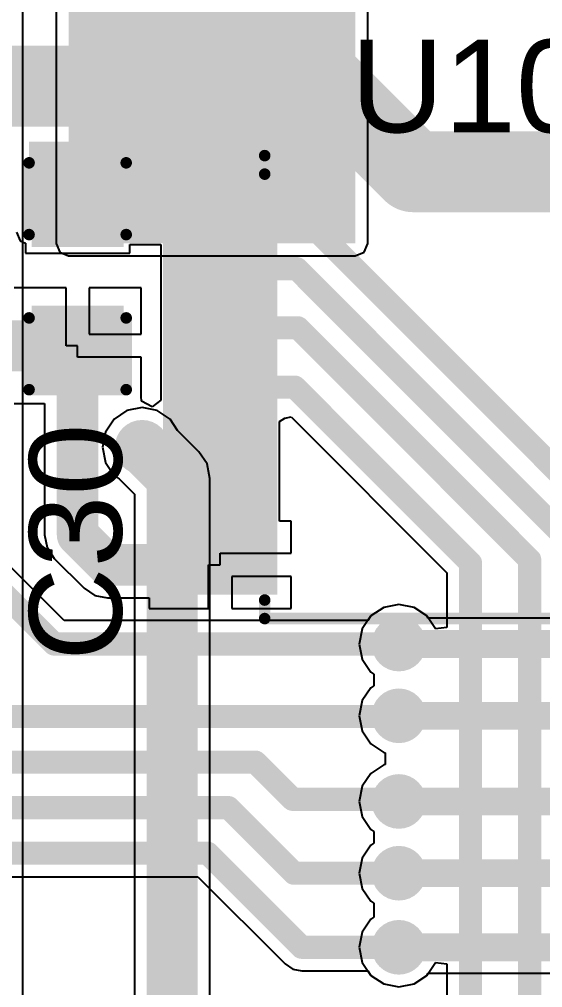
# Model space of a CAD drawing. Header units: millimetres. Extents: x -0.26 to 4.68, y -0.29 to 2.93.
# Drawn here: x 3.3547 to 3.581, y 1.4315 to 1.8498 of the extents above; entities that cross this region are included whole.
import ezdxf

# ---------------------------------------------------------------- set-up
doc = ezdxf.new("R2010")
doc.units = ezdxf.units.MM
doc.header["$MEASUREMENT"] = 0
for name, color, linetype in [('BottomLayer', 5, 'Continuous'), ('BottomSolder', 6, 'Continuous'), ('TopLayer', 1, 'Continuous'), ('TopOverlay', 2, 'Continuous'), ('TopPaste', 8, 'Continuous'), ('TopSolder', 216, 'Continuous'), ('ViaHoleLayer', 16, 'Continuous')]:
    doc.layers.add(name, color=color, linetype=linetype)
doc.styles.add('Arial', font='', dxfattribs={"height": 0.2})
doc.styles.get('Arial').set_extended_font_data('Arial')

# ---------------------------------------------------------------- blocks, each defined once
blk = doc.blocks.new('14_TSSOP_23')
at = {"layer": 'TopLayer'}
for points in [[(-0.12992, 0.08563), (-0.08858, 0.08563), (-0.08858, 0.06791), (-0.12992, 0.06791)], [(0.08858, 0.08563), (0.12992, 0.08563), (0.12992, 0.06791), (0.08858, 0.06791)], [(-0.12992, 0.06004), (-0.08858, 0.06004), (-0.08858, 0.04232), (-0.12992, 0.04232)], [(0.08858, 0.06004), (0.12992, 0.06004), (0.12992, 0.04232), (0.08858, 0.04232)], [(-0.12992, 0.03445), (-0.08858, 0.03445), (-0.08858, 0.01673), (-0.12992, 0.01673)], [(0.08858, 0.03445), (0.12992, 0.03445), (0.12992, 0.01673), (0.08858, 0.01673)], [(-0.12992, 0.00886), (-0.08858, 0.00886), (-0.08858, -0.00886), (-0.12992, -0.00886)], [(0.08858, 0.00886), (0.12992, 0.00886), (0.12992, -0.00886), (0.08858, -0.00886)], [(-0.12992, -0.01673), (-0.08858, -0.01673), (-0.08858, -0.03445), (-0.12992, -0.03445)], [(0.08858, -0.01673), (0.12992, -0.01673), (0.12992, -0.03445), (0.08858, -0.03445)], [(-0.12992, -0.04232), (-0.08858, -0.04232), (-0.08858, -0.06004), (-0.12992, -0.06004)], [(0.08858, -0.04232), (0.12992, -0.04232), (0.12992, -0.06004), (0.08858, -0.06004)], [(-0.12992, -0.06791), (-0.08858, -0.06791), (-0.08858, -0.08563), (-0.12992, -0.08563)], [(0.08858, -0.06791), (0.12992, -0.06791), (0.12992, -0.08563), (0.08858, -0.08563)]]:
    blk.add_hatch(color=1, dxfattribs=at).paths.add_polyline_path(points)
at = {"layer": 'TopOverlay'}
blk.add_hatch(color=2, dxfattribs=at).paths.add_polyline_path([(-0.084, 0.068), (-0.073, 0.068), (-0.073, 0.086), (-0.084, 0.086)])
at = {"layer": 'TopPaste'}
for points in [[(-0.12992, 0.08563), (-0.08858, 0.08563), (-0.08858, 0.06791), (-0.12992, 0.06791)], [(0.08858, 0.08563), (0.12992, 0.08563), (0.12992, 0.06791), (0.08858, 0.06791)], [(-0.12992, 0.06004), (-0.08858, 0.06004), (-0.08858, 0.04232), (-0.12992, 0.04232)], [(0.08858, 0.06004), (0.12992, 0.06004), (0.12992, 0.04232), (0.08858, 0.04232)], [(-0.12992, 0.03445), (-0.08858, 0.03445), (-0.08858, 0.01673), (-0.12992, 0.01673)], [(0.08858, 0.03445), (0.12992, 0.03445), (0.12992, 0.01673), (0.08858, 0.01673)], [(-0.12992, 0.00886), (-0.08858, 0.00886), (-0.08858, -0.00886), (-0.12992, -0.00886)], [(0.08858, 0.00886), (0.12992, 0.00886), (0.12992, -0.00886), (0.08858, -0.00886)], [(-0.12992, -0.01673), (-0.08858, -0.01673), (-0.08858, -0.03445), (-0.12992, -0.03445)], [(0.08858, -0.01673), (0.12992, -0.01673), (0.12992, -0.03445), (0.08858, -0.03445)], [(-0.12992, -0.04232), (-0.08858, -0.04232), (-0.08858, -0.06004), (-0.12992, -0.06004)], [(0.08858, -0.04232), (0.12992, -0.04232), (0.12992, -0.06004), (0.08858, -0.06004)], [(-0.12992, -0.06791), (-0.08858, -0.06791), (-0.08858, -0.08563), (-0.12992, -0.08563)], [(0.08858, -0.06791), (0.12992, -0.06791), (0.12992, -0.08563), (0.08858, -0.08563)]]:
    blk.add_hatch(color=8, dxfattribs=at).paths.add_polyline_path(points)
at = {"layer": 'TopSolder'}
for points in [[(-0.13392, 0.08963), (-0.08458, 0.08963), (-0.08458, 0.06391), (-0.13392, 0.06391)], [(0.08458, 0.08963), (0.13392, 0.08963), (0.13392, 0.06391), (0.08458, 0.06391)], [(-0.13392, 0.06404), (-0.08458, 0.06404), (-0.08458, 0.03832), (-0.13392, 0.03832)], [(0.08458, 0.06404), (0.13392, 0.06404), (0.13392, 0.03832), (0.08458, 0.03832)], [(-0.13392, 0.03845), (-0.08458, 0.03845), (-0.08458, 0.01273), (-0.13392, 0.01273)], [(0.08458, 0.03845), (0.13392, 0.03845), (0.13392, 0.01273), (0.08458, 0.01273)], [(-0.13392, 0.01286), (-0.08458, 0.01286), (-0.08458, -0.01286), (-0.13392, -0.01286)], [(0.08458, 0.01286), (0.13392, 0.01286), (0.13392, -0.01286), (0.08458, -0.01286)], [(-0.13392, -0.01273), (-0.08458, -0.01273), (-0.08458, -0.03845), (-0.13392, -0.03845)], [(0.08458, -0.01273), (0.13392, -0.01273), (0.13392, -0.03845), (0.08458, -0.03845)], [(-0.13392, -0.03832), (-0.08458, -0.03832), (-0.08458, -0.06404), (-0.13392, -0.06404)], [(0.08458, -0.03832), (0.13392, -0.03832), (0.13392, -0.06404), (0.08458, -0.06404)], [(-0.13392, -0.06391), (-0.08458, -0.06391), (-0.08458, -0.08963), (-0.13392, -0.08963)], [(0.08458, -0.06391), (0.13392, -0.06391), (0.13392, -0.08963), (0.08458, -0.08963)]]:
    blk.add_hatch(color=216, dxfattribs=at).paths.add_polyline_path(points)
at = {"layer": 'TopOverlay'}
for points, const_width in [([(-0.09, 0.1), (0.09, 0.1)], 0.005), ([(-0.09, 0.092), (-0.09, 0.1)], 0.005), ([(0.09, 0.092), (0.09, 0.1)], 0.005), ([(-0.141, 0.082), (-0.136, 0.077)], 0.00787), ([(-0.141, 0.072), (-0.141, 0.082)], 0.00787), ([(-0.141, 0.072), (-0.136, 0.077)], 0.00787), ([(-0.09, -0.1), (-0.09, -0.092)], 0.005), ([(0.09, -0.1), (0.09, -0.092)], 0.005), ([(-0.09, -0.1), (0.09, -0.1)], 0.005)]:
    blk.add_lwpolyline(points, dxfattribs=dict(at, const_width=const_width))
for points, const_width in [([(-0.09125, 0.1, 1), (-0.08875, 0.1, 1)], 0.0025), ([(-0.09125, 0.1, 1), (-0.08875, 0.1, 1)], 0.0025), ([(0.08875, 0.1, 1), (0.09125, 0.1, 1)], 0.0025), ([(0.08875, 0.1, 1), (0.09125, 0.1, 1)], 0.0025), ([(-0.09125, 0.092, 1), (-0.08875, 0.092, 1)], 0.0025), ([(0.08875, 0.092, 1), (0.09125, 0.092, 1)], 0.0025), ([(-0.14297, 0.082, 1), (-0.13903, 0.082, 1)], 0.00394), ([(-0.14297, 0.082, 1), (-0.13903, 0.082, 1)], 0.00394), ([(-0.13797, 0.077, 1), (-0.13403, 0.077, 1)], 0.00394), ([(-0.13797, 0.077, 1), (-0.13403, 0.077, 1)], 0.00394), ([(-0.14297, 0.072, 1), (-0.13903, 0.072, 1)], 0.00394), ([(-0.14297, 0.072, 1), (-0.13903, 0.072, 1)], 0.00394), ([(-0.09125, -0.092, 1), (-0.08875, -0.092, 1)], 0.0025), ([(0.08875, -0.092, 1), (0.09125, -0.092, 1)], 0.0025), ([(-0.09125, -0.1, 1), (-0.08875, -0.1, 1)], 0.0025), ([(-0.09125, -0.1, 1), (-0.08875, -0.1, 1)], 0.0025), ([(0.08875, -0.1, 1), (0.09125, -0.1, 1)], 0.0025), ([(0.08875, -0.1, 1), (0.09125, -0.1, 1)], 0.0025)]:
    blk.add_lwpolyline(points, format="xyb", close=True, dxfattribs=dict(at, const_width=const_width))
blk = doc.blocks.new('C___0603_171')
at = {"layer": 'TopLayer'}
for points in [[(-0.015, 0.0175), (-0.015, -0.0175), (-0.045, -0.0175), (-0.045, 0.0175)], [(0.045, 0.0175), (0.045, -0.0175), (0.015, -0.0175), (0.015, 0.0175)]]:
    blk.add_hatch(color=1, dxfattribs=at).paths.add_polyline_path(points)
at = {"layer": 'TopPaste'}
for points in [[(-0.015, 0.0175), (-0.015, -0.0175), (-0.045, -0.0175), (-0.045, 0.0175)], [(0.045, 0.0175), (0.045, -0.0175), (0.015, -0.0175), (0.015, 0.0175)]]:
    blk.add_hatch(color=8, dxfattribs=at).paths.add_polyline_path(points)
at = {"layer": 'TopSolder'}
for points in [[(-0.01264, 0.01986), (-0.01264, -0.01986), (-0.04736, -0.01986), (-0.04736, 0.01986)], [(0.04736, 0.01986), (0.04736, -0.01986), (0.01264, -0.01986), (0.01264, 0.01986)]]:
    blk.add_hatch(color=216, dxfattribs=at).paths.add_polyline_path(points)
at = {"layer": 'TopOverlay', "const_width": 0.005}
for points in [[(-0.018, 0.021), (-0.049, 0.021)], [(-0.049, -0.021), (-0.049, 0.021)], [(0.049, 0.021), (0.018, 0.021)], [(0.049, -0.021), (0.049, 0.021)], [(-0.018, -0.021), (-0.049, -0.021)], [(0.049, -0.021), (0.018, -0.021)]]:
    blk.add_lwpolyline(points, dxfattribs=at)
at = {"layer": 'TopOverlay', "const_width": 0.0025}
for points in [[(-0.05025, 0.021, 1), (-0.04775, 0.021, 1)], [(-0.05025, 0.021, 1), (-0.04775, 0.021, 1)], [(-0.01925, 0.021, 1), (-0.01675, 0.021, 1)], [(0.01675, 0.021, 1), (0.01925, 0.021, 1)], [(0.04775, 0.021, 1), (0.05025, 0.021, 1)], [(0.04775, 0.021, 1), (0.05025, 0.021, 1)], [(-0.05025, -0.021, 1), (-0.04775, -0.021, 1)], [(-0.05025, -0.021, 1), (-0.04775, -0.021, 1)], [(-0.01925, -0.021, 1), (-0.01675, -0.021, 1)], [(0.01675, -0.021, 1), (0.01925, -0.021, 1)], [(0.04775, -0.021, 1), (0.05025, -0.021, 1)], [(0.04775, -0.021, 1), (0.05025, -0.021, 1)]]:
    blk.add_lwpolyline(points, format="xyb", close=True, dxfattribs=at)

msp = doc.modelspace()

# ---------------------------------------------------------------- hatches: boundary and pattern name
at = {"layer": 'BottomLayer'}
msp.add_hatch(color=5, dxfattribs=at).paths.add_polyline_path([(3.376, 1.753), (3.5, 1.753), (3.5, 2.129), (3.376, 2.129)])
h = msp.add_hatch(color=5, dxfattribs=at)
edge = h.paths.add_edge_path()
edge.add_arc((3.411, 1.78464), 0.01181, 0, 360)
h = msp.add_hatch(color=5, dxfattribs=at)
edge = h.paths.add_edge_path()
edge.add_arc((3.40782, 1.66495), 0.01181, 0, 360)
h = msp.add_hatch(color=5, dxfattribs=at)
edge = h.paths.add_edge_path()
edge.add_arc((3.51882, 1.57995), 0.01181, 0, 360)
h = msp.add_hatch(color=5, dxfattribs=at)
edge = h.paths.add_edge_path()
edge.add_arc((3.51882, 1.54895), 0.01181, 0, 360)
h = msp.add_hatch(color=5, dxfattribs=at)
edge = h.paths.add_edge_path()
edge.add_arc((3.51882, 1.51195), 0.01181, 0, 360)
h = msp.add_hatch(color=5, dxfattribs=at)
edge = h.paths.add_edge_path()
edge.add_arc((3.51882, 1.48095), 0.01181, 0, 360)
h = msp.add_hatch(color=5, dxfattribs=at)
edge = h.paths.add_edge_path()
edge.add_arc((3.51882, 1.44895), 0.01181, 0, 360)
at = {"layer": 'BottomSolder'}
h = msp.add_hatch(color=6, dxfattribs=at)
edge = h.paths.add_edge_path()
edge.add_arc((3.411, 1.78464), 0.00591, 0, 360)
h = msp.add_hatch(color=6, dxfattribs=at)
edge = h.paths.add_edge_path()
edge.add_arc((3.40782, 1.66495), 0.00591, 0, 360)
h = msp.add_hatch(color=6, dxfattribs=at)
edge = h.paths.add_edge_path()
edge.add_arc((3.51882, 1.57995), 0.00591, 0, 360)
h = msp.add_hatch(color=6, dxfattribs=at)
edge = h.paths.add_edge_path()
edge.add_arc((3.51882, 1.54895), 0.00591, 0, 360)
h = msp.add_hatch(color=6, dxfattribs=at)
edge = h.paths.add_edge_path()
edge.add_arc((3.51882, 1.51195), 0.00591, 0, 360)
h = msp.add_hatch(color=6, dxfattribs=at)
edge = h.paths.add_edge_path()
edge.add_arc((3.51882, 1.48095), 0.00591, 0, 360)
h = msp.add_hatch(color=6, dxfattribs=at)
edge = h.paths.add_edge_path()
edge.add_arc((3.51882, 1.44895), 0.00591, 0, 360)
at = {"layer": 'TopLayer'}
msp.add_hatch(color=1, dxfattribs=at).paths.add_polyline_path([(3.35894, 1.75795), (3.46682, 1.75795), (3.46682, 1.797), (3.35894, 1.797)])
h = msp.add_hatch(color=1, dxfattribs=at)
edge = h.paths.add_edge_path()
edge.add_arc((3.411, 1.78464), 0.01181, 0, 360)
h = msp.add_hatch(color=1, dxfattribs=at)
edge = h.paths.add_edge_path()
edge.add_arc((3.40782, 1.66495), 0.01181, 0, 360)
h = msp.add_hatch(color=1, dxfattribs=at)
edge = h.paths.add_edge_path()
edge.add_arc((3.51882, 1.57995), 0.01181, 0, 360)
h = msp.add_hatch(color=1, dxfattribs=at)
edge = h.paths.add_edge_path()
edge.add_arc((3.51882, 1.54895), 0.01181, 0, 360)
h = msp.add_hatch(color=1, dxfattribs=at)
edge = h.paths.add_edge_path()
edge.add_arc((3.51882, 1.51195), 0.01181, 0, 360)
h = msp.add_hatch(color=1, dxfattribs=at)
edge = h.paths.add_edge_path()
edge.add_arc((3.51882, 1.48095), 0.01181, 0, 360)
h = msp.add_hatch(color=1, dxfattribs=at)
edge = h.paths.add_edge_path()
edge.add_arc((3.51882, 1.44895), 0.01181, 0, 360)
at = {"layer": 'TopSolder'}
h = msp.add_hatch(color=216, dxfattribs=at)
edge = h.paths.add_edge_path()
edge.add_arc((3.411, 1.78464), 0.00591, 0, 360)
h = msp.add_hatch(color=216, dxfattribs=at)
edge = h.paths.add_edge_path()
edge.add_arc((3.40782, 1.66495), 0.00591, 0, 360)
h = msp.add_hatch(color=216, dxfattribs=at)
edge = h.paths.add_edge_path()
edge.add_arc((3.51882, 1.57995), 0.00591, 0, 360)
h = msp.add_hatch(color=216, dxfattribs=at)
edge = h.paths.add_edge_path()
edge.add_arc((3.51882, 1.54895), 0.00591, 0, 360)
h = msp.add_hatch(color=216, dxfattribs=at)
edge = h.paths.add_edge_path()
edge.add_arc((3.51882, 1.51195), 0.00591, 0, 360)
h = msp.add_hatch(color=216, dxfattribs=at)
edge = h.paths.add_edge_path()
edge.add_arc((3.51882, 1.48095), 0.00591, 0, 360)
h = msp.add_hatch(color=216, dxfattribs=at)
edge = h.paths.add_edge_path()
edge.add_arc((3.51882, 1.44895), 0.00591, 0, 360)
at = {"layer": 'ViaHoleLayer'}
h = msp.add_hatch(color=16, dxfattribs=at)
edge = h.paths.add_edge_path()
edge.add_arc((3.411, 1.78464), 0.00591, 0, 360)
h = msp.add_hatch(color=16, dxfattribs=at)
edge = h.paths.add_edge_path()
edge.add_arc((3.40782, 1.66495), 0.00591, 0, 360)
h = msp.add_hatch(color=16, dxfattribs=at)
edge = h.paths.add_edge_path()
edge.add_arc((3.51882, 1.57995), 0.00591, 0, 360)
h = msp.add_hatch(color=16, dxfattribs=at)
edge = h.paths.add_edge_path()
edge.add_arc((3.51882, 1.54895), 0.00591, 0, 360)
h = msp.add_hatch(color=16, dxfattribs=at)
edge = h.paths.add_edge_path()
edge.add_arc((3.51882, 1.51195), 0.00591, 0, 360)
h = msp.add_hatch(color=16, dxfattribs=at)
edge = h.paths.add_edge_path()
edge.add_arc((3.51882, 1.48095), 0.00591, 0, 360)
h = msp.add_hatch(color=16, dxfattribs=at)
edge = h.paths.add_edge_path()
edge.add_arc((3.51882, 1.44895), 0.00591, 0, 360)

# ---------------------------------------------------------------- linework, layer by layer
at = {"layer": 'BottomLayer'}
for p, q in [((3.3562, 1.26918), (3.3562, 2.5639)), ((3.37059, 2.129), (3.37059, 1.753)), ((3.50541, 1.753), (3.50541, 2.129)), ((3.37059, 1.753), (3.37217, 1.74917)), ((3.50383, 1.74917), (3.50541, 1.753)), ((3.37217, 1.74917), (3.376, 1.74759)), ((3.5, 1.74759), (3.50383, 1.74917)), ((3.376, 1.74759), (3.5, 1.74759)), ((3.40782, 1.68209), (3.40126, 1.68078)), ((3.41438, 1.68078), (3.40782, 1.68209)), ((3.40126, 1.68078), (3.3957, 1.67707)), ((3.41994, 1.67707), (3.41438, 1.68078)), ((3.3957, 1.67707), (3.39199, 1.67151)), ((3.42318, 1.67222), (3.41994, 1.67707)), ((3.39199, 1.67151), (3.39068, 1.66495)), ((3.43236, 1.66305), (3.42318, 1.67222)), ((3.39068, 1.66495), (3.39199, 1.65839)), ((3.43589, 1.65775), (3.43236, 1.66305)), ((3.39199, 1.65839), (3.3957, 1.65283)), ((3.43714, 1.65151), (3.43589, 1.65775)), ((3.3957, 1.65283), (3.3979, 1.65136)), ((3.3979, 1.65136), (3.40451, 1.64475)), ((3.43714, 1.12416), (3.43714, 1.65151)), ((3.40451, 1.64475), (3.40451, 1.12416)), ((3.51226, 1.59578), (3.5067, 1.59207)), ((3.51882, 1.59709), (3.51226, 1.59578)), ((3.52538, 1.59578), (3.51882, 1.59709)), ((3.53094, 1.59207), (3.52538, 1.59578)), ((3.5067, 1.59207), (3.50299, 1.58651)), ((3.53155, 1.59116), (3.53094, 1.59207)), ((3.6441, 1.59116), (3.53155, 1.59116)), ((3.50299, 1.58651), (3.50168, 1.57995)), ((3.50168, 1.57995), (3.50299, 1.57339)), ((3.50299, 1.57339), (3.5067, 1.56783)), ((3.5067, 1.56783), (3.50802, 1.56695)), ((3.50802, 1.56695), (3.50802, 1.56195)), ((3.5067, 1.56107), (3.50299, 1.55551)), ((3.50802, 1.56195), (3.5067, 1.56107)), ((3.50299, 1.55551), (3.50168, 1.54895)), ((3.50168, 1.54895), (3.50299, 1.54239)), ((3.50299, 1.54239), (3.5067, 1.53683)), ((3.5067, 1.53683), (3.51226, 1.53311)), ((3.51226, 1.53311), (3.51284, 1.533)), ((3.51284, 1.533), (3.51284, 1.5279)), ((3.51226, 1.52778), (3.5067, 1.52407)), ((3.51284, 1.5279), (3.51226, 1.52778)), ((3.5067, 1.52407), (3.50299, 1.51851)), ((3.50299, 1.51851), (3.50168, 1.51195)), ((3.50168, 1.51195), (3.50299, 1.50539)), ((3.50299, 1.50539), (3.5067, 1.49983)), ((3.5067, 1.49983), (3.50802, 1.49895)), ((3.50802, 1.49895), (3.50802, 1.49395)), ((3.50802, 1.49395), (3.5067, 1.49307)), ((3.5067, 1.49307), (3.50299, 1.48751)), ((3.50299, 1.48751), (3.50168, 1.48095)), ((3.50168, 1.48095), (3.50299, 1.47439)), ((3.50299, 1.47439), (3.5067, 1.46883)), ((3.5067, 1.46883), (3.50801, 1.46796)), ((3.50801, 1.46796), (3.50801, 1.46194)), ((3.5067, 1.46107), (3.50299, 1.45551)), ((3.50801, 1.46194), (3.5067, 1.46107)), ((3.50299, 1.45551), (3.50168, 1.44895)), ((3.50168, 1.44895), (3.50299, 1.44239)), ((3.50299, 1.44239), (3.5067, 1.43683)), ((3.5067, 1.43683), (3.51226, 1.43311)), ((3.52538, 1.43311), (3.53094, 1.43683)), ((3.53094, 1.43683), (3.53155, 1.43773)), ((3.53155, 1.43773), (3.65982, 1.43773)), ((3.51226, 1.43311), (3.51882, 1.43181)), ((3.51882, 1.43181), (3.52538, 1.43311))]:
    msp.add_line(p, q, dxfattribs=at)
for points, const_width in [([(3.411, 1.794), (3.411, 1.93877)], 0.018), ([(3.40982, 1.79282), (3.411, 1.794)], 0.018), ([(3.40982, 1.78664), (3.40982, 1.79282)], 0.018), ([(3.40982, 1.78664), (3.411, 1.78664)], 0.018), ([(3.40982, 1.76772), (3.40982, 1.78664)], 0.018), ([(3.40782, 1.66451), (3.40782, 1.66495)], 0.022), ([(3.40782, 1.66451), (3.42082, 1.65151)], 0.022), ([(3.42082, 1.12), (3.42082, 1.65151)], 0.022), ([(3.51882, 1.57995), (3.65682, 1.57995)], 0.012), ([(3.51882, 1.54895), (3.66182, 1.54895)], 0.012), ([(3.51882, 1.51195), (3.65982, 1.51195)], 0.012), ([(3.51882, 1.48095), (3.66082, 1.48095)], 0.012), ([(3.51882, 1.44895), (3.65982, 1.44895)], 0.012)]:
    msp.add_lwpolyline(points, dxfattribs=dict(at, const_width=const_width))
for points, const_width in [([(3.4065, 1.794, 1), (3.4155, 1.794, 1)], 0.009), ([(3.4065, 1.794, 1), (3.4155, 1.794, 1)], 0.009), ([(3.40532, 1.79282, 1), (3.41432, 1.79282, 1)], 0.009), ([(3.40532, 1.79282, 1), (3.41432, 1.79282, 1)], 0.009), ([(3.40532, 1.78664, 1), (3.41432, 1.78664, 1)], 0.009), ([(3.40532, 1.78664, 1), (3.41432, 1.78664, 1)], 0.009), ([(3.40532, 1.78664, 1), (3.41432, 1.78664, 1)], 0.009), ([(3.4065, 1.78664, 1), (3.4155, 1.78664, 1)], 0.009), ([(3.40532, 1.76772, 1), (3.41432, 1.76772, 1)], 0.009), ([(3.40232, 1.66495, 1), (3.41332, 1.66495, 1)], 0.011), ([(3.40232, 1.66451, 1), (3.41332, 1.66451, 1)], 0.011), ([(3.40232, 1.66451, 1), (3.41332, 1.66451, 1)], 0.011), ([(3.41532, 1.65151, 1), (3.42632, 1.65151, 1)], 0.011), ([(3.41532, 1.65151, 1), (3.42632, 1.65151, 1)], 0.011), ([(3.51582, 1.57995, 1), (3.52182, 1.57995, 1)], 0.006), ([(3.51582, 1.54895, 1), (3.52182, 1.54895, 1)], 0.006), ([(3.51582, 1.51195, 1), (3.52182, 1.51195, 1)], 0.006), ([(3.51582, 1.48095, 1), (3.52182, 1.48095, 1)], 0.006), ([(3.51582, 1.44895, 1), (3.52182, 1.44895, 1)], 0.006)]:
    msp.add_lwpolyline(points, format="xyb", close=True, dxfattribs=dict(at, const_width=const_width))
at = {"layer": 'TopLayer'}
for p, q in [((3.35352, 1.75795), (3.35511, 1.75412)), ((3.35511, 1.75412), (3.35744, 1.75316)), ((3.35744, 1.75316), (3.35744, 1.74883)), ((3.35744, 1.74883), (3.40244, 1.74883)), ((3.40244, 1.74883), (3.40244, 1.75254)), ((3.40244, 1.75254), (3.4159, 1.75254)), ((3.4159, 1.75254), (3.4159, 1.72827)), ((3.37494, 1.73383), (3.35244, 1.73383)), ((3.37494, 1.70883), (3.37494, 1.73383)), ((3.40744, 1.73383), (3.38494, 1.73383)), ((3.38494, 1.73383), (3.38494, 1.71383)), ((3.40744, 1.71383), (3.40744, 1.73383)), ((3.4159, 1.72827), (3.4159, 1.68532)), ((3.38494, 1.71383), (3.40744, 1.71383)), ((3.37994, 1.70883), (3.37494, 1.70883)), ((3.37994, 1.70383), (3.37994, 1.70883)), ((3.40744, 1.70383), (3.37994, 1.70383)), ((3.40744, 1.68688), (3.40744, 1.70383)), ((3.4076, 1.68485), (3.40744, 1.68688)), ((3.35244, 1.68383), (3.36566, 1.68383)), ((3.36566, 1.68383), (3.36566, 1.62706)), ((3.41215, 1.68244), (3.4076, 1.68485)), ((3.4159, 1.68532), (3.41215, 1.68244)), ((3.46724, 1.67604), (3.46958, 1.67757)), ((3.46958, 1.67757), (3.47224, 1.67811)), ((3.47224, 1.67811), (3.53963, 1.61073)), ((3.46724, 1.63304), (3.46724, 1.67604)), ((3.47224, 1.63304), (3.46724, 1.63304)), ((3.47224, 1.61918), (3.47224, 1.63304)), ((3.36566, 1.62706), (3.36566, 1.62706)), ((3.36566, 1.62706), (3.36675, 1.6216)), ((3.36675, 1.6216), (3.36984, 1.61697)), ((3.44157, 1.61418), (3.44157, 1.61918)), ((3.44157, 1.61918), (3.47224, 1.61918)), ((3.36984, 1.61697), (3.38273, 1.60408)), ((3.37405, 1.59014), (3.35103, 1.61316)), ((3.43657, 1.59532), (3.43657, 1.61418)), ((3.43657, 1.61418), (3.44157, 1.61418)), ((3.53963, 1.61073), (3.53963, 1.58716)), ((3.47224, 1.60918), (3.44657, 1.60918)), ((3.44657, 1.60918), (3.44657, 1.59532)), ((3.47224, 1.59532), (3.47224, 1.60918)), ((3.38273, 1.60408), (3.38273, 1.60408)), ((3.38273, 1.60408), (3.38736, 1.60099)), ((3.38736, 1.60099), (3.39282, 1.5999)), ((3.39282, 1.5999), (3.4109, 1.5999)), ((3.4109, 1.5999), (3.4109, 1.59532)), ((3.4109, 1.59532), (3.43657, 1.59532)), ((3.44657, 1.59532), (3.47224, 1.59532)), ((3.51226, 1.59578), (3.5067, 1.59207)), ((3.51882, 1.59709), (3.51226, 1.59578)), ((3.52538, 1.59578), (3.51882, 1.59709)), ((3.53094, 1.59207), (3.52538, 1.59578)), ((3.50542, 1.59014), (3.37405, 1.59014)), ((3.5067, 1.59207), (3.50542, 1.59014)), ((3.53466, 1.58651), (3.53094, 1.59207)), ((3.53963, 1.58716), (3.53466, 1.58651)), ((3.3005, 1.4794), (3.43195, 1.4794)), ((3.43195, 1.4794), (3.46961, 1.44174)), ((3.46961, 1.44174), (3.47292, 1.43953)), ((3.47292, 1.43953), (3.47682, 1.43875)), ((3.53094, 1.43683), (3.53466, 1.44239)), ((3.53466, 1.44239), (3.53963, 1.44174)), ((3.53963, 1.44174), (3.53963, 1.08895)), ((3.47682, 1.43875), (3.50542, 1.43875)), ((3.50542, 1.43875), (3.5067, 1.43683)), ((3.5067, 1.43683), (3.51226, 1.43311)), ((3.52538, 1.43311), (3.53094, 1.43683)), ((3.51226, 1.43311), (3.51882, 1.43181)), ((3.51882, 1.43181), (3.52538, 1.43311))]:
    msp.add_line(p, q, dxfattribs=at)
for points, const_width in [([(3.21426, 1.82095), (3.48805, 1.82095)], 0.035), ([(3.48805, 1.82095), (3.525, 1.784)], 0.035), ([(3.525, 1.784), (3.618, 1.784)], 0.035), ([(3.37882, 1.77195), (3.38305, 1.76772)], 0.008), ([(3.44157, 1.76772), (3.47419, 1.76772)], 0.01), ([(3.47419, 1.76772), (3.62774, 1.61418)], 0.01), ([(3.44157, 1.74213), (3.47464, 1.74213)], 0.01), ([(3.47464, 1.74213), (3.601, 1.61577)], 0.01), ([(3.28794, 1.70883), (3.37994, 1.70883)], 0.022), ([(3.44157, 1.71654), (3.47523, 1.71654)], 0.01), ([(3.47523, 1.71654), (3.57541, 1.61636)], 0.01), ([(3.37994, 1.62706), (3.37994, 1.70883)], 0.018), ([(3.44157, 1.69095), (3.47382, 1.69095)], 0.01), ([(3.47382, 1.69095), (3.54982, 1.61495)], 0.01), ([(3.40782, 1.66495), (3.40803, 1.66515)], 0.012), ([(3.40803, 1.66515), (3.44137, 1.66515)], 0.012), ([(3.44137, 1.66515), (3.44157, 1.66536)], 0.012), ([(3.37994, 1.62706), (3.39282, 1.61418)], 0.018), ([(3.39282, 1.61418), (3.44157, 1.61418)], 0.018), ([(3.54982, 1.08895), (3.54982, 1.61495)], 0.01), ([(3.57541, 1.09955), (3.57541, 1.61636)], 0.01), ([(3.34382, 1.60595), (3.36982, 1.57995)], 0.01), ([(3.36982, 1.57995), (3.51882, 1.57995)], 0.01), ([(3.26597, 1.54865), (3.51812, 1.54865)], 0.01), ([(3.26597, 1.52896), (3.45681, 1.52896)], 0.01), ([(3.45681, 1.52896), (3.4729, 1.51287)], 0.01), ([(3.26597, 1.50928), (3.44517, 1.50928)], 0.01), ([(3.44517, 1.50928), (3.4735, 1.48095)], 0.01), ([(3.4729, 1.51287), (3.5179, 1.51287)], 0.01), ([(3.5179, 1.51287), (3.51882, 1.51195)], 0.01), ([(3.26597, 1.48959), (3.43618, 1.48959)], 0.01), ([(3.43618, 1.48959), (3.47682, 1.44895)], 0.01), ([(3.4735, 1.48095), (3.51882, 1.48095)], 0.01), ([(3.47682, 1.44895), (3.51882, 1.44895)], 0.01)]:
    msp.add_lwpolyline(points, dxfattribs=dict(at, const_width=const_width))
for points, const_width in [([(3.4793, 1.82095, 1), (3.4968, 1.82095, 1)], 0.0175), ([(3.4793, 1.82095, 1), (3.4968, 1.82095, 1)], 0.0175), ([(3.51625, 1.784, 1), (3.53375, 1.784, 1)], 0.0175), ([(3.51625, 1.784, 1), (3.53375, 1.784, 1)], 0.0175), ([(3.37682, 1.77195, 1), (3.38082, 1.77195, 1)], 0.004), ([(3.38105, 1.76772, 1), (3.38505, 1.76772, 1)], 0.004), ([(3.43907, 1.76772, 1), (3.44407, 1.76772, 1)], 0.005), ([(3.47169, 1.76772, 1), (3.47669, 1.76772, 1)], 0.005), ([(3.47169, 1.76772, 1), (3.47669, 1.76772, 1)], 0.005), ([(3.43907, 1.74213, 1), (3.44407, 1.74213, 1)], 0.005), ([(3.47214, 1.74213, 1), (3.47714, 1.74213, 1)], 0.005), ([(3.47214, 1.74213, 1), (3.47714, 1.74213, 1)], 0.005), ([(3.37444, 1.70883, 1), (3.38544, 1.70883, 1)], 0.011), ([(3.43907, 1.71654, 1), (3.44407, 1.71654, 1)], 0.005), ([(3.47273, 1.71654, 1), (3.47773, 1.71654, 1)], 0.005), ([(3.47273, 1.71654, 1), (3.47773, 1.71654, 1)], 0.005), ([(3.37544, 1.70883, 1), (3.38444, 1.70883, 1)], 0.009), ([(3.43907, 1.69095, 1), (3.44407, 1.69095, 1)], 0.005), ([(3.47132, 1.69095, 1), (3.47632, 1.69095, 1)], 0.005), ([(3.47132, 1.69095, 1), (3.47632, 1.69095, 1)], 0.005), ([(3.40482, 1.66495, 1), (3.41082, 1.66495, 1)], 0.006), ([(3.40503, 1.66515, 1), (3.41103, 1.66515, 1)], 0.006), ([(3.40503, 1.66515, 1), (3.41103, 1.66515, 1)], 0.006), ([(3.43837, 1.66515, 1), (3.44437, 1.66515, 1)], 0.006), ([(3.43837, 1.66515, 1), (3.44437, 1.66515, 1)], 0.006), ([(3.43857, 1.66536, 1), (3.44457, 1.66536, 1)], 0.006), ([(3.37544, 1.62706, 1), (3.38444, 1.62706, 1)], 0.009), ([(3.37544, 1.62706, 1), (3.38444, 1.62706, 1)], 0.009), ([(3.38832, 1.61418, 1), (3.39732, 1.61418, 1)], 0.009), ([(3.38832, 1.61418, 1), (3.39732, 1.61418, 1)], 0.009), ([(3.43707, 1.61418, 1), (3.44607, 1.61418, 1)], 0.009), ([(3.54732, 1.61495, 1), (3.55232, 1.61495, 1)], 0.005), ([(3.54732, 1.61495, 1), (3.55232, 1.61495, 1)], 0.005), ([(3.57291, 1.61636, 1), (3.57791, 1.61636, 1)], 0.005), ([(3.57291, 1.61636, 1), (3.57791, 1.61636, 1)], 0.005), ([(3.36732, 1.57995, 1), (3.37232, 1.57995, 1)], 0.005), ([(3.36732, 1.57995, 1), (3.37232, 1.57995, 1)], 0.005), ([(3.51632, 1.57995, 1), (3.52132, 1.57995, 1)], 0.005), ([(3.51562, 1.54865, 1), (3.52062, 1.54865, 1)], 0.005), ([(3.45431, 1.52896, 1), (3.45931, 1.52896, 1)], 0.005), ([(3.45431, 1.52896, 1), (3.45931, 1.52896, 1)], 0.005), ([(3.44267, 1.50928, 1), (3.44767, 1.50928, 1)], 0.005), ([(3.44267, 1.50928, 1), (3.44767, 1.50928, 1)], 0.005), ([(3.4704, 1.51287, 1), (3.4754, 1.51287, 1)], 0.005), ([(3.4704, 1.51287, 1), (3.4754, 1.51287, 1)], 0.005), ([(3.5154, 1.51287, 1), (3.5204, 1.51287, 1)], 0.005), ([(3.5154, 1.51287, 1), (3.5204, 1.51287, 1)], 0.005), ([(3.51632, 1.51195, 1), (3.52132, 1.51195, 1)], 0.005), ([(3.43368, 1.48959, 1), (3.43868, 1.48959, 1)], 0.005), ([(3.43368, 1.48959, 1), (3.43868, 1.48959, 1)], 0.005), ([(3.471, 1.48095, 1), (3.476, 1.48095, 1)], 0.005), ([(3.471, 1.48095, 1), (3.476, 1.48095, 1)], 0.005), ([(3.51632, 1.48095, 1), (3.52132, 1.48095, 1)], 0.005), ([(3.47432, 1.44895, 1), (3.47932, 1.44895, 1)], 0.005), ([(3.47432, 1.44895, 1), (3.47932, 1.44895, 1)], 0.005), ([(3.51632, 1.44895, 1), (3.52132, 1.44895, 1)], 0.005)]:
    msp.add_lwpolyline(points, format="xyb", close=True, dxfattribs=dict(at, const_width=const_width))

# ---------------------------------------------------------------- block references
at = {"rotation": 270}
msp.add_blockref('C___0603_171', (3.37994, 1.73883), dxfattribs=at)
msp.add_blockref('14_TSSOP_23', (3.55082, 1.69095))

# ---------------------------------------------------------------- texts
at = {"layer": 'TopOverlay', "style": 'Arial'}
msp.add_text('U10', height=0.04, dxfattribs=at).set_placement((3.49802, 1.80101))
msp.add_text('C30', height=0.04, rotation=90, dxfattribs=at).set_placement((3.39899, 1.57268))

doc.saveas('drawing.dxf')
